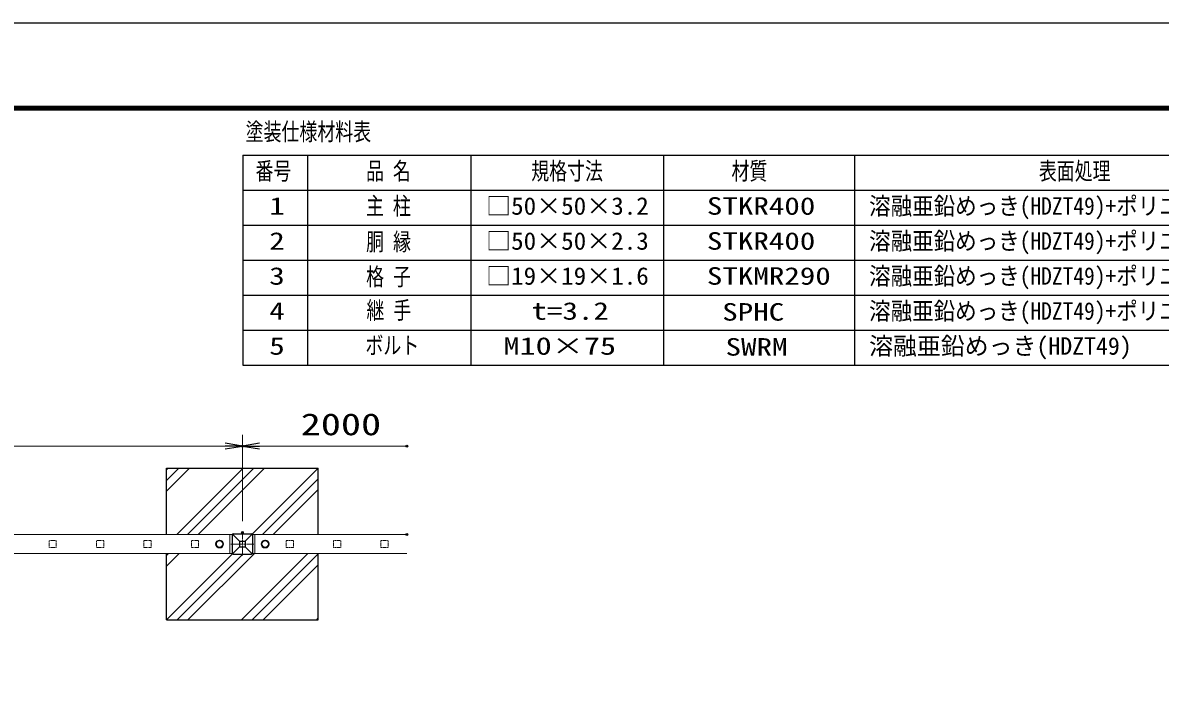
# Model space of a CAD drawing. Units: millimetres, scale not verified. Extents: x -4200 to 4200, y -2970 to 2970.
# Drawn here: x -1902 to 1097, y 1207 to 2970 of the extents above; entities that cross this region are included whole.
import ezdxf
from ezdxf.enums import TextEntityAlignment as Align

# ---------------------------------------------------------------- set-up
doc = ezdxf.new("R2010")
doc.units = ezdxf.units.MM
doc.header["$LTSCALE"] = 10
doc.header["$PDMODE"] = 32
doc.header["$PDSIZE"] = 5
doc.linetypes.add('USER1', pattern=[0.375, 0.25, -0.125])
doc.linetypes.add('USER2', pattern=[1.125, 0.75, -0.125, 0.125, -0.125])
for name, color, linetype, lineweight in [('0-2_D-STR2', 7, 'Continuous', 13), ('0-3_D-STR3', 3, 'Continuous', 13), ('0-4_D-STR1', 1, 'Continuous', 25), ('0-5_D-BMK', 2, 'USER2', 13), ('0-6_D-STR-DIM', 7, 'Continuous', 13), ('0-7_0', 7, 'Continuous', 25), ('0-9_D-STR4', 7, 'Continuous', 25), ('0-C_D-TTL', 7, 'Continuous', 25), ('0-E_D-MTR-FRAM', 7, 'Continuous', 25)]:
    doc.layers.add(name, color=color, linetype=linetype, lineweight=lineweight)
doc.layers.add('0-8_Defpoints', color=8, linetype='Continuous')
doc.layers.add('0-D_D-MTR-TXT', color=7, linetype='Continuous')
doc.styles.add('ＭＳ ゴシック', font='')
doc.styles.get('ＭＳ ゴシック').set_extended_font_data('MS Gothic')

# ---------------------------------------------------------------- blocks, each defined once
blk = doc.blocks.new('DARROWS')
at = {"layer": '0-7_0'}
blk.add_line((0, 0), (-9.991, 0), dxfattribs=at)
blk.add_lwpolyline([(-10, -1.667), (0, 0), (-10, 1.667)], dxfattribs=at)

msp = doc.modelspace()

# ---------------------------------------------------------------- linework, layer by layer
at = {"layer": '0-2_D-STR2', "linetype": 'USER1'}
for p, q in [((-1813.59, 1604.85), (-1832.59, 1604.85)), ((-1832.59, 1585.85), (-1832.59, 1604.85)), ((-1813.59, 1585.85), (-1813.59, 1604.85)), ((-1688.59, 1604.85), (-1707.59, 1604.85)), ((-1707.59, 1585.85), (-1707.59, 1604.85)), ((-1688.59, 1585.85), (-1688.59, 1604.85)), ((-1563.59, 1604.85), (-1582.59, 1604.85)), ((-1582.59, 1585.85), (-1582.59, 1604.85)), ((-1563.59, 1585.85), (-1563.59, 1604.85)), ((-1438.59, 1604.85), (-1457.59, 1604.85)), ((-1457.59, 1585.85), (-1457.59, 1604.85)), ((-1438.59, 1585.85), (-1438.59, 1604.85)), ((-1207.59, 1604.85), (-1188.59, 1604.85)), ((-1207.59, 1585.85), (-1207.59, 1604.85)), ((-1188.59, 1585.85), (-1188.59, 1604.85)), ((-1082.59, 1604.85), (-1063.59, 1604.85)), ((-1082.59, 1585.85), (-1082.59, 1604.85)), ((-1063.59, 1585.85), (-1063.59, 1604.85)), ((-957.59, 1604.85), (-938.59, 1604.85)), ((-957.59, 1585.85), (-957.59, 1604.85)), ((-938.59, 1585.85), (-938.59, 1604.85)), ((-1813.59, 1585.85), (-1832.59, 1585.85)), ((-1688.59, 1585.85), (-1707.59, 1585.85)), ((-1563.59, 1585.85), (-1582.59, 1585.85)), ((-1438.59, 1585.85), (-1457.59, 1585.85)), ((-1207.59, 1585.85), (-1188.59, 1585.85)), ((-1082.59, 1585.85), (-1063.59, 1585.85)), ((-957.59, 1585.85), (-938.59, 1585.85))]:
    msp.add_line(p, q, dxfattribs=at)
at = {"layer": '0-2_D-STR2'}
msp.add_line((-1290.09, 1570.35), (-889.34, 1570.35), dxfattribs=at)
for points in [[(-1356.09, 1570.35), (-1356.09, 1620.35), (-3290.09, 1620.35)], [(-1356.09, 1570.35), (-3290.09, 1570.35), (-3290.09, 1620.35)], [(-1290.09, 1570.35), (-1290.09, 1620.35), (-889.34, 1620.35)]]:
    msp.add_lwpolyline(points, dxfattribs=at)
at = {"layer": '0-3_D-STR3'}
for p, q in [((-1356.09, 1620.35), (-1349.92, 1620.35)), ((-1290.09, 1620.35), (-1296.26, 1620.35)), ((-1383.09, 1605.15), (-1391.59, 1600.24)), ((-1391.59, 1600.24), (-1391.59, 1590.46)), ((-1383.09, 1585.55), (-1391.59, 1590.46)), ((-1383.09, 1605.15), (-1374.59, 1600.24)), ((-1383.09, 1585.55), (-1374.59, 1590.46)), ((-1374.59, 1600.24), (-1374.59, 1590.46)), ((-1263.09, 1605.15), (-1271.59, 1600.24)), ((-1271.59, 1600.24), (-1271.59, 1590.46)), ((-1263.09, 1585.55), (-1271.59, 1590.46)), ((-1263.09, 1605.15), (-1254.59, 1600.24)), ((-1263.09, 1585.55), (-1254.59, 1590.46)), ((-1254.59, 1600.24), (-1254.59, 1590.46)), ((-1356.09, 1570.35), (-1349.92, 1570.35)), ((-1290.09, 1570.35), (-1296.26, 1570.35))]:
    msp.add_line(p, q, dxfattribs=at)
for centre, radius in [((-1383.09, 1595.35), 10.5), ((-1383.09, 1595.35), 8.5), ((-1263.09, 1595.35), 10.5), ((-1263.09, 1595.35), 8.5)]:
    msp.add_circle(centre, radius, dxfattribs=at)
at = {"layer": '0-4_D-STR1'}
for p, q in [((-1349.21, 1621.47), (-1330.59, 1602.85)), ((-1347.09, 1622.35), (-1299.09, 1622.35)), ((-1315.59, 1602.85), (-1296.97, 1621.47)), ((-1350.09, 1619.35), (-1350.09, 1571.35)), ((-1330.59, 1602.85), (-1330.59, 1587.85)), ((-1330.59, 1602.85), (-1315.59, 1602.85)), ((-1315.59, 1602.85), (-1315.59, 1587.85)), ((-1296.09, 1619.35), (-1296.09, 1571.35)), ((-1349.21, 1569.23), (-1330.59, 1587.85)), ((-1347.09, 1568.35), (-1299.09, 1568.35)), ((-1330.59, 1587.85), (-1315.59, 1587.85)), ((-1296.97, 1569.23), (-1315.59, 1587.85))]:
    msp.add_line(p, q, dxfattribs=at)
for centre, start, end in [((-1347.09, 1619.35), 90, 180), ((-1299.09, 1619.35), 0, 90), ((-1347.09, 1571.35), 180, 270), ((-1299.09, 1571.35), 270, 0)]:
    msp.add_arc(centre, 3, start, end, dxfattribs=at)
at = {"layer": '0-5_D-BMK'}
for p, q in [((-1323.09, 1625.58), (-1323.09, 1565.13)), ((-1353.32, 1595.35), (-1292.87, 1595.35))]:
    msp.add_line(p, q, dxfattribs=at)
at = {"layer": '0-6_D-STR-DIM'}
for p, q in [((-1323.09, 1655.58), (-1323.09, 1883.53)), ((-1323.09, 1655.58), (-1323.09, 1883.53)), ((-3278.09, 1853.53), (-1368.09, 1853.53)), ((-1278.09, 1853.53), (-889.34, 1853.53))]:
    msp.add_line(p, q, dxfattribs=at)
at = {"layer": '0-8_Defpoints'}
for p in [(-1323.09, 1853.53), (-889.34, 1853.53), (-1323.09, 1625.58), (-889.34, 1620.35)]:
    msp.add_point(p, dxfattribs=at)
at = {"layer": '0-9_D-STR4'}
for p, q in [((-1523.09, 1795.35), (-1123.09, 1795.35)), ((-1523.09, 1620.35), (-1523.09, 1795.35)), ((-1523.09, 1791.33), (-1519.07, 1795.35)), ((-1523.09, 1763.05), (-1490.79, 1795.35)), ((-1523.09, 1734.76), (-1462.5, 1795.35)), ((-1496.08, 1620.35), (-1321.08, 1795.35)), ((-1467.8, 1620.35), (-1292.8, 1795.35)), ((-1439.51, 1620.35), (-1264.51, 1795.35)), ((-1296.97, 1621.47), (-1123.09, 1795.35)), ((-1123.09, 1620.35), (-1123.09, 1795.35)), ((-1269.81, 1620.35), (-1123.09, 1767.07)), ((-1241.52, 1620.35), (-1123.09, 1738.78)), ((-1523.09, 1395.35), (-1523.09, 1570.35)), ((-1523.09, 1565.06), (-1517.8, 1570.35)), ((-1523.09, 1536.77), (-1489.51, 1570.35)), ((-1523.09, 1395.35), (-1349.21, 1569.23)), ((-1494.81, 1395.35), (-1321.81, 1568.35)), ((-1466.52, 1395.35), (-1291.52, 1570.35)), ((-1325.1, 1395.35), (-1150.1, 1570.35)), ((-1296.82, 1395.35), (-1123.09, 1569.08)), ((-1123.09, 1395.35), (-1123.09, 1570.35)), ((-1268.53, 1395.35), (-1123.09, 1540.79)), ((-1523.09, 1395.35), (-1123.09, 1395.35)), ((-1127.11, 1395.35), (-1123.09, 1399.37))]:
    msp.add_line(p, q, dxfattribs=at)
at = {"layer": '0-C_D-TTL', "color": 2}
msp.add_lwpolyline([(-4199.68, 2970.23), (4200.32, 2970.23), (4200.32, -2969.77), (-4199.68, -2969.77)], close=True, dxfattribs=at)
at = {"layer": '0-C_D-TTL'}
for points in [[(-3929.68, 2750.23), (3930.32, 2750.23), (3930.32, -2749.77), (-3929.68, -2749.77)], [(-3927.18, 2747.73), (3927.82, 2747.73), (3927.82, -2747.27), (-3927.18, -2747.27)], [(-3924.68, 2745.23), (3925.32, 2745.23), (3925.32, -2744.77), (-3924.68, -2744.77)], [(-3922.18, 2742.73), (3922.82, 2742.73), (3922.82, -2742.27), (-3922.18, -2742.27)], [(-3919.68, 2740.23), (3920.32, 2740.23), (3920.32, -2739.77), (-3919.68, -2739.77)]]:
    msp.add_lwpolyline(points, close=True, dxfattribs=at)
at = {"layer": '0-E_D-MTR-FRAM'}
for p, q in [((-1321.59, 2621.29), (-1321.59, 2067.4)), ((-1321.59, 2621.29), (1516.11, 2621.29)), ((-1151.08, 2621.29), (-1151.08, 2067.4)), ((-720.31, 2621.29), (-720.31, 2067.4)), ((-212.73, 2621.29), (-212.73, 2067.4)), ((290.53, 2621.29), (290.53, 2067.4)), ((-1321.59, 2528.98), (1516.11, 2528.98)), ((-1321.59, 2436.66), (1516.11, 2436.66)), ((-1321.59, 2344.35), (1516.11, 2344.35)), ((-1321.59, 2252.03), (1516.11, 2252.03)), ((-1321.59, 2159.72), (1516.11, 2159.72)), ((-1321.59, 2067.4), (1516.11, 2067.4))]:
    msp.add_line(p, q, dxfattribs=at)

# ---------------------------------------------------------------- block references
at = {"layer": '0-6_D-STR-DIM', "xscale": 4.5, "yscale": 4.5}
msp.add_blockref('DARROWS', (-1323.09, 1853.53), dxfattribs=at)
at = {"layer": '0-6_D-STR-DIM', "xscale": 4.5, "yscale": 4.5, "rotation": 180}
msp.add_blockref('DARROWS', (-1323.09, 1853.53), dxfattribs=at)

# ---------------------------------------------------------------- texts
at = {"layer": '0-6_D-STR-DIM', "style": 'ＭＳ ゴシック', "width": 1.35}
msp.add_text('2000', height=57.7, dxfattribs=at).set_placement((-1169.22, 1864.92), align=Align.BOTTOM_LEFT)
at = {"layer": '0-D_D-MTR-TXT', "style": 'ＭＳ ゴシック'}
for s, height, width, p in [('塗装仕様材料表', 46.19, 0.75, (-1314.46, 2646.01)), ('品 名', 46.19, 0.75, (-997.03, 2542.32)), ('番号', 46.19, 0.75, (-1288.38, 2542.32)), ('規格寸法', 46.19, 0.75, (-561.47, 2542.32)), ('材質', 46.19, 0.75, (-33.35, 2542.32)), ('表面処理', 46.19, 0.75, (776.82, 2542.32)), ('1', 46.19, 1.3, (-1252.21, 2450)), ('主 柱', 46.19, 0.75, (-997.03, 2450)), ('□50×50×3.2', 46.19, 1.05, (-680.65, 2450)), ('STKR400', 46.19, 1.3, (-98.41, 2450)), ('溶融亜鉛めっき(HDZT49)+ポリエステル粉体塗装', 46.19, 0.9, (329.41, 2450)), ('2', 46.19, 1.3, (-1252.21, 2357.69)), ('胴 縁', 46.19, 0.75, (-996.73, 2355.84)), ('□50×50×2.3', 46.19, 1.05, (-680.65, 2357.69)), ('STKR400', 46.19, 1.3, (-98.41, 2357.69)), ('溶融亜鉛めっき(HDZT49)+ポリエステル粉体塗装', 46.19, 0.9, (329.41, 2357.69)), ('3', 46.19, 1.3, (-1252.21, 2265.37)), ('格 子', 46.19, 0.75, (-996.73, 2263.53)), ('□19×19×1.6', 46.19, 1.05, (-680.65, 2265.37)), ('STKMR290', 46.19, 1.3, (-98.41, 2265.37)), ('溶融亜鉛めっき(HDZT49)+ポリエステル粉体塗装', 46.19, 0.9, (329.41, 2265.37)), ('4', 46.19, 1.3, (-1252.21, 2173.06)), ('継 手', 46.19, 0.75, (-995.89, 2174.9)), ('t=3.2', 46.19, 1.3, (-561, 2173.06)), ('SPHC', 46.19, 1.3, (-57.93, 2170.66)), ('溶融亜鉛めっき(HDZT49)+ポリエステル粉体塗装', 46.19, 0.9, (329.41, 2173.06)), ('5', 46.19, 1.3, (-1252.21, 2080.74)), ('ボルト', 46.19, 0.75, (-998.56, 2082.59)), ('M10×75', 46.18, 1.35, (-634.67, 2080.74)), ('SWRM', 46.19, 1.3, (-49.19, 2078.35))]:
    msp.add_text(s, height=height, dxfattribs=dict(at, width=width)).set_placement(p, align=Align.BOTTOM_LEFT)
msp.add_text('溶融亜鉛めっき(HDZT49)', height=46.19, dxfattribs=at).set_placement((329.41, 2080.74), align=Align.BOTTOM_LEFT)

doc.saveas('drawing.dxf')
